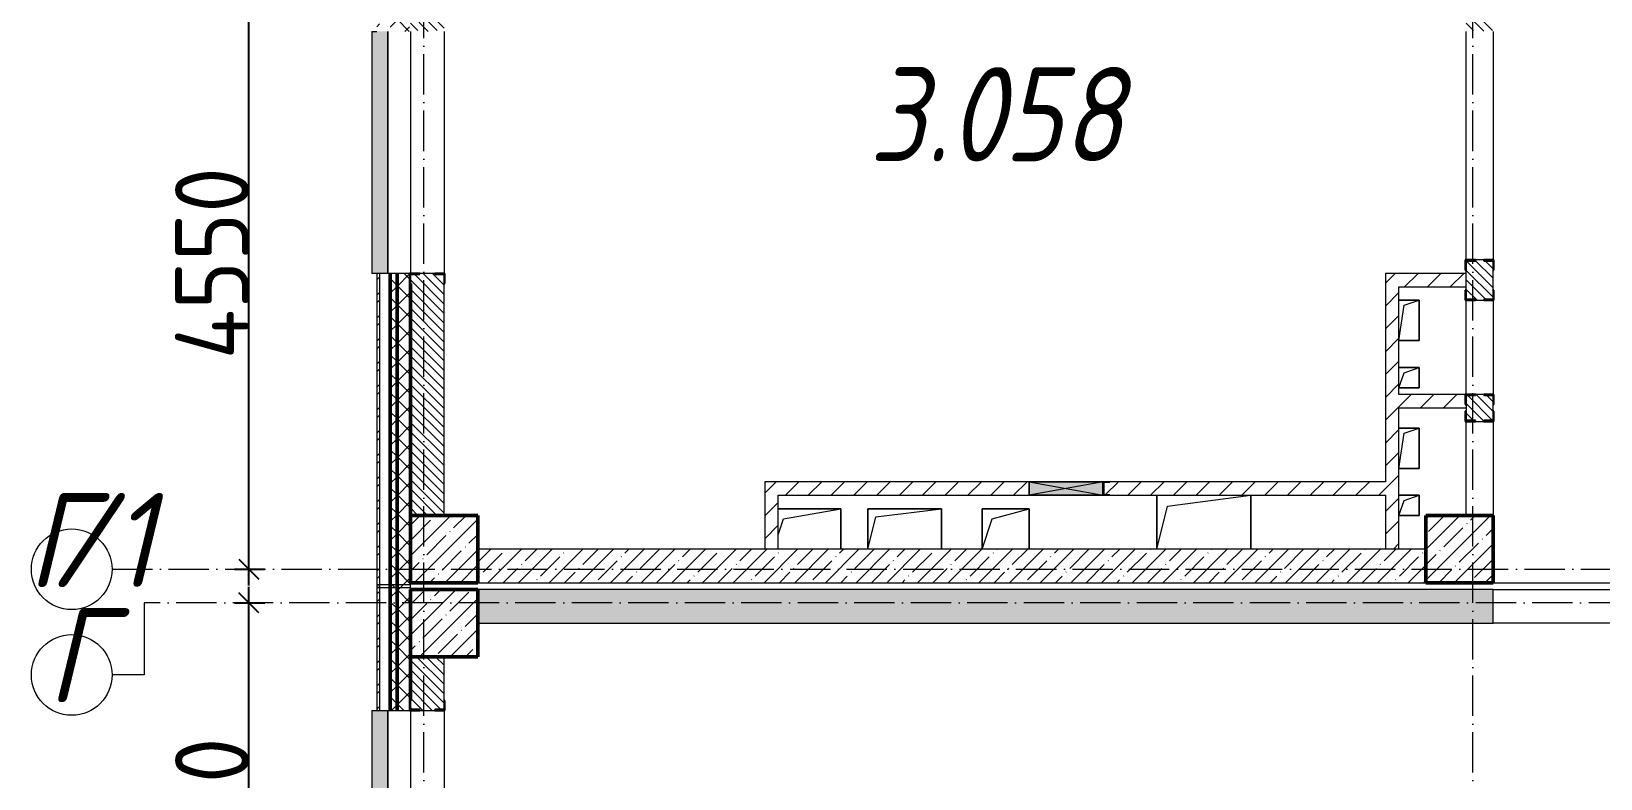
# Model space of a CAD drawing. Header units: millimetres. Extents: x -12989 to 629078, y -109036 to 555275.
# Drawn here: x 518241 to 529910, y -82441 to -76885 of the extents above; entities that cross this region are included whole.
import ezdxf

# ---------------------------------------------------------------- set-up
doc = ezdxf.new("R2010")
doc.units = ezdxf.units.MM
doc.linetypes.add('50_200_ШТРИХ_1Т_ш5_п1_п1_', pattern=[700, 500, -100, 0, -100])
for name, color, linetype, lineweight in [('A-____-____-DIMS', 7, 'Continuous', 9), ('A-DETL-GENF-OTLN', 7, 'Continuous', 9), ('A-FLOR-____-OTLN', 7, 'Continuous', 9), ('A-GENM-____-MCUT', 7, 'Continuous', 25), ('A-GENM-____-OTLN', 7, 'Continuous', 9), ('A-GENM-____-OTLN-1', 7, 'Continuous', 25), ('A-GLAZ-____-OTLN', 7, 'Continuous', 9), ('A-WALL-____-MCUT-1', 7, 'Continuous', 9), ('A-WALL-____-MCUT-2', 7, 'Continuous', 50), ('A-WALL-____-MCUT-3', 7, 'Continuous', 9), ('A-WALL-____-OTLN', 7, 'Continuous', 9), ('A-WALL-____-PATT-1', 7, 'Continuous', 9), ('A-WALL-FNSH-MCUT-1', 7, 'Continuous', 9), ('I-WALL-____-OTLN', 7, 'Continuous', 9), ('S-COLS-____-MCUT', 7, 'Continuous', 50), ('S-COLS-____-OTLN', 7, 'Continuous', 9), ('S-GRID-____-IDEN', 7, 'Continuous', 9), ('S-GRID-____-OTLN', 7, 'Continuous', 9), ('S-GRID-____-OTLN-1', 7, '50_200_ШТРИХ_1Т_ш5_п1_п1_', 9), ('Марки помещений', 7, 'Continuous', 9)]:
    doc.layers.add(name, color=color, linetype=linetype, lineweight=lineweight)
doc.layers.add('A-GLAZ-____-OTLN-1', color=7, linetype='Continuous', lineweight=9, true_color=0xc0c0c0)
doc.styles.add('ISOCPEUR_I', font='isocpeui.ttf', dxfattribs={"width": 0.9, "height": 2.5})
doc.styles.add('ISOCPEUR_I_2', font='isocpeui.ttf', dxfattribs={"width": 0.85, "height": 2.3})
doc.styles.add('ISOCPEUR_I_9', font='isocpeui.ttf', dxfattribs={"width": 0.9, "height": 250})
doc.styles.add('СПДС', font='isocpeur.ttf', dxfattribs={"width": 0.9})
doc.dimstyles.new('ISO-2_5_0_9К_БОЛЬШОЙ_ОСИ', dxfattribs={"dimscale": 304.8, "dimtxt": 248.995294, "dimasz": 0.492126, "dimexe": 0.393701, "dimexo": 0, "dimgap": 0, "dimtad": 1, "dimdec": 0, "dimzin": 0, "dimdsep": 46, "dimtxsty": 'ISOCPEUR_I_9', "dimblk1": 'OBLIQUE', "dimblk2": 'OBLIQUE', "dimsah": 1, "dimcen": 0.09, "dimdle": 0.393701, "dimazin": 0, "dimtfac": 1, "dimtdec": 4, "dimtix": 1, "dimtmove": 0, "dimatfit": 3, "dimfxl": 1, "dimtvp": 1, "dimtolj": 1, "dimtzin": 0, "dimarcsym": 2})
pattern_1 = [(135, (523510.01, -90515.614), (-35.35534, -35.35534), [])]
pattern_2 = [(45, (523510.01, -90515.61), (-70.71068, 70.71068), []), (135, (523510.01, -90515.61), (-70.71068, -70.71068), [])]
pattern_3 = [(45, (523510.01, -90515.61), (-84.8528, 84.8528), [])]
pattern_4 = [(45, (523510, -90515.61), (-114.0493, 114.0493), []), (45, (523624.06, -90515.61), (-114.0493, 114.0493), [201.612, -40.322, 3.353, -36.97])]
pattern_5 = [(45, (523510.01, -90515.61), (-85.5366, 85.5366), []), (45, (523567.03, -90515.61), (-85.5366, 85.5366), [])]

# ---------------------------------------------------------------- blocks, each defined once
blk = doc.blocks.new('BSC_Колонна _Прямоугольная - 500х500-V47-АР1_План отверстий 3 этажа в осях 1-64_А-ГГ')
at = {"layer": 'S-COLS-____-OTLN'}
h = blk.add_hatch(dxfattribs=at)
h.set_pattern_fill('FP_84', color=256, style=0, pattern_type=2)
h.set_pattern_definition([(45, (2200, -9781.04), (-114.0493, 114.0493), []), (45, (2314.05, -9781.04), (-114.0493, 114.0493), [201.612, -40.322, 3.353, -36.97])])
h.paths.add_polyline_path([(-250, -250), (250, -250), (250, 250), (-250, 250)], flags=0)
at = {"layer": 'S-COLS-____-MCUT'}
for p, q in [((250, 250), (-250, 250)), ((-250, 250), (-250, -250)), ((250, -250), (250, 250)), ((-250, -250), (250, -250))]:
    blk.add_line(p, q, dxfattribs=at)
blk = doc.blocks.new('BSC_Колонна _Прямоугольная - 500х500-V48-АР1_План отверстий 3 этажа в осях 1-64_А-ГГ')
at = {"layer": 'S-COLS-____-OTLN'}
h = blk.add_hatch(dxfattribs=at)
h.set_pattern_fill('FP_85', color=256, style=0, pattern_type=2)
h.set_pattern_definition([(45, (-5350, -9781.04), (-114.0493, 114.0493), []), (45, (-5235.95, -9781.04), (-114.0493, 114.0493), [201.613, -40.323, 3.353, -36.97])])
h.paths.add_polyline_path([(-250, -250), (250, -250), (250, 250), (-250, 250)], flags=0)
at = {"layer": 'S-COLS-____-MCUT'}
for p, q in [((250, 250), (-250, 250)), ((-250, 250), (-250, -250)), ((250, -250), (250, 250)), ((-250, -250), (250, -250))]:
    blk.add_line(p, q, dxfattribs=at)
blk = doc.blocks.new('BSC_Колонна _Прямоугольная - 500х500-V156-АР1_План отверстий 3 этажа в осях 1-64_А-ГГ')
at = {"layer": 'S-COLS-____-OTLN'}
h = blk.add_hatch(dxfattribs=at)
h.set_pattern_fill('FP_179', color=256, style=0, pattern_type=2)
h.set_pattern_definition([(45, (2200, -9231.04), (-114.0493, 114.0493), []), (45, (2314.05, -9231.04), (-114.0493, 114.0493), [201.612, -40.322, 3.353, -36.97])])
h.paths.add_polyline_path([(-250, -250), (250, -250), (250, 250), (-250, 250), (-250, 103)], flags=0)
at = {"layer": 'S-COLS-____-MCUT'}
for p, q in [((250, 250), (-250, 250)), ((-250, 250), (-250, -250)), ((250, -250), (250, 250)), ((-250, -250), (250, -250))]:
    blk.add_line(p, q, dxfattribs=at)
blk = doc.blocks.new('Фахверк_СКБ_Уголок - 250_2700-27497298-АР1_План отверстий 3 этажа в осях 1-64_А-ГГ')
at = {"layer": 'A-GENM-____-MCUT'}
for p, q in [((200, 181), (125, 181)), ((125, 181), (125, 106)), ((131, 106), (131, 175)), ((131, 175), (200, 175)), ((200, 175), (200, 181)), ((125, 106), (131, 106)), ((131, -6), (125, -6)), ((125, -6), (125, -81)), ((125, -81), (200, -81)), ((131, -75), (131, -6)), ((200, -75), (131, -75)), ((200, -81), (200, -75))]:
    blk.add_line(p, q, dxfattribs=at)
blk = doc.blocks.new('Фахверк_СКБ_Уголок - 200_3550_зеркало-28264001-АР1_План отверстий 3 этажа в осях 1-64_А-ГГ')
at = {"layer": 'A-GENM-____-MCUT'}
for p, q in [((200, 156), (125, 156)), ((125, 156), (125, 81)), ((131, 81), (131, 150)), ((131, 150), (200, 150)), ((200, 150), (200, 156)), ((125, 81), (131, 81)), ((131, 19), (125, 19)), ((125, 19), (125, -56)), ((131, -50), (131, 19)), ((125, -56), (200, -56)), ((200, -50), (131, -50)), ((200, -56), (200, -50))]:
    blk.add_line(p, q, dxfattribs=at)
blk = doc.blocks.new('154_Фахверк_СКБ_Швеллер - Тип_100_3960-28494444-АР1_План отверстий 3 этажа в осях 1-64_А-ГГ')
at = {"layer": 'A-GENM-____-MCUT'}
for p, q in [((125, 50), (175, 50)), ((125, -50), (125, 50)), ((128, 47), (128, -47)), ((175, 47), (128, 47)), ((175, 50), (175, 47)), ((175, -50), (125, -50)), ((128, -47), (175, -47)), ((175, -47), (175, -50))]:
    blk.add_line(p, q, dxfattribs=at)
blk = doc.blocks.new('Фахверк_СКБ_Уголок - 200_3550-28267367-АР1_План отверстий 3 этажа в осях 1-64_А-ГГ')
at = {"layer": 'A-GENM-____-MCUT'}
for p, q in [((200, 156), (125, 156)), ((125, 156), (125, 81)), ((131, 81), (131, 150)), ((131, 150), (200, 150)), ((200, 150), (200, 156)), ((125, 81), (131, 81)), ((131, 19), (125, 19)), ((125, 19), (125, -56)), ((131, -50), (131, 19)), ((125, -56), (200, -56)), ((200, -50), (131, -50)), ((200, -56), (200, -50))]:
    blk.add_line(p, q, dxfattribs=at)
blk = doc.blocks.new('Стены 5 - Стены 4-30145060-АР1_План отверстий 3 этажа в осях 1-64_А-ГГ')
at = {"layer": 'A-WALL-____-MCUT-3'}
for p, q in [((-1844, 41030), (-1844, 41010)), ((-1594, 41030), (-1844, 41030)), ((-1844, 41010), (-1594, 41010)), ((-1594, 41010), (-1594, 41030))]:
    blk.add_line(p, q, dxfattribs=at)
blk = doc.blocks.new('AR_Отверстие прямоугольное _в плите_ - AR_Отверстие прямоугольное _в плите_-V168-АР1_План отверстий 3 этажа в осях 1-64_А-ГГ')
at = {"layer": 'A-GENM-____-OTLN'}
for p, q in [((75, 75), (-75, 75)), ((-75, -75), (-37, 37)), ((-37, 37), (75, 75)), ((75, -75), (75, 75)), ((-75, -75), (75, -75))]:
    blk.add_line(p, q, dxfattribs=at)
blk = doc.blocks.new('AR_Отверстие прямоугольное _в плите_ - AR_Отверстие прямоугольное _в плите_-V169-АР1_План отверстий 3 этажа в осях 1-64_А-ГГ')
at = {"layer": 'A-GENM-____-OTLN'}
for p, q in [((75, 150), (-75, 150)), ((-37, 113), (75, 150)), ((75, -150), (75, 150)), ((-75, -150), (-37, 113)), ((-75, -150), (75, -150))]:
    blk.add_line(p, q, dxfattribs=at)
blk = doc.blocks.new('AR_Отверстие прямоугольное _в плите_ - AR_Отверстие прямоугольное _в плите_-V204-АР1_План отверстий 3 этажа в осях 1-64_А-ГГ')
at = {"layer": 'A-GENM-____-OTLN'}
for p, q in [((175, 150), (-175, 150)), ((-175, 150), (-175, -150)), ((-100, 75), (175, 150)), ((175, -150), (175, 150)), ((-175, -150), (-100, 75))]:
    blk.add_line(p, q, dxfattribs=at)
blk = doc.blocks.new('AR_Отверстие прямоугольное _в плите_ - AR_Отверстие прямоугольное _в плите_-30552525-АР1_План отверстий 3 этажа в осях 1-64_А-ГГ')
at = {"layer": 'A-GENM-____-OTLN'}
for p, q in [((-350, 200), (-350, -200)), ((-350, -200), (-270, 120)), ((-270, 120), (350, 200)), ((350, -200), (350, 200))]:
    blk.add_line(p, q, dxfattribs=at)
blk = doc.blocks.new('AR_Отверстие прямоугольное _в плите_ - AR_Отверстие прямоугольное _в плите_-30459267-АР1_План отверстий 3 этажа в осях 1-64_А-ГГ')
at = {"layer": 'A-GENM-____-OTLN'}
for p, q in [((250, 150), (-215, 150)), ((-175, 75), (250, 150)), ((250, -150), (250, 150)), ((-215, -45), (-175, 75))]:
    blk.add_line(p, q, dxfattribs=at)
blk = doc.blocks.new('AR_Отверстие прямоугольное _в плите_ - AR_Отверстие прямоугольное _в плите_-V212-АР1_План отверстий 3 этажа в осях 1-64_А-ГГ')
at = {"layer": 'A-GENM-____-OTLN'}
for p, q in [((275, 150), (-275, 150)), ((-275, 150), (-275, -150)), ((-215, 90), (275, 150)), ((275, -150), (275, 150)), ((-275, -150), (-215, 90))]:
    blk.add_line(p, q, dxfattribs=at)
blk = doc.blocks.new('Отлив_СКБ - Отлив витража_120_НВФ-V216-АР1_План отверстий 3 этажа в осях 1-64_А-ГГ')
at = {"layer": 'A-GLAZ-____-OTLN-1'}
for points in [[(0, 2), (1800, 2), (1800, 120), (0, 120), (0, 63)], [(0, 0), (1800, 0), (1800, 2), (0, 2)]]:
    blk.add_hatch(color=256, dxfattribs=at).paths.add_polyline_path(points, flags=0)
at = {"layer": 'A-GLAZ-____-OTLN'}
for p, q in [((0, 83), (0, 120)), ((1800, 120), (0, 120)), ((1800, 120), (1800, 83)), ((0, 2), (1800, 2)), ((1800, 0), (0, 0))]:
    blk.add_line(p, q, dxfattribs=at)
blk = doc.blocks.new('AR_Отверстие прямоугольное _в стене_ - AR_Отверстие прямоугольное _в стене__ОВ-36912551-АР1_План отверстий 3 этажа в осях 1-64_А-ГГ')
at = {"layer": 'A-GLAZ-____-OTLN'}
blk.add_hatch(color=256, dxfattribs=at).paths.add_polyline_path([(275, -50), (275, 50), (-275, 50), (-275, -50)], flags=0)
at = {"layer": 'A-DETL-GENF-OTLN'}
for p, q in [((-275, -50), (-275, 50)), ((-275, 50), (275, 50)), ((275, 50), (-275, -50)), ((-275, 50), (275, -50)), ((275, 50), (-275, 50)), ((-275, 50), (-275, -50)), ((275, -50), (-275, -50)), ((-275, -50), (275, -50))]:
    blk.add_line(p, q, dxfattribs=at)
blk = doc.blocks.new('Ось сетки - Круг_Ø6_00__ISO-2_5_0_9K_-25732049-АР1_План отверстий 3 этажа в осях 1-64_А-ГГ')
at = {"layer": 'S-GRID-____-IDEN'}
blk.add_circle((0, 0), 3, dxfattribs=at)
blk = doc.blocks.new('_Oblique')
at = {"color": 0, "linetype": 'ByBlock', "lineweight": -2}
blk.add_line((-0.5, -0.5), (0.5, 0.5), dxfattribs=at)
blk = doc.blocks.new('*D2947')
at = {"layer": 'A-____-____-DIMS', "color": 0, "lineweight": -2, "transparency": 16777216}
for p, q in [((280119, -81002), (280119, -77362)), ((280013, -77482), (280239, -77482)), ((280013, -80882), (280239, -80882))]:
    blk.add_line(p, q, dxfattribs=at)
at = {"layer": 'Defpoints', "color": 0, "transparency": 16777216}
for p in [(280013, -77482), (280119, -77482), (280013, -80882)]:
    blk.add_point(p, dxfattribs=at)
at = {"layer": 'A-____-____-DIMS', "color": 0, "lineweight": -2, "transparency": 16777216, "xscale": 150, "yscale": 150, "zscale": 150}
for p, rotation in [((280119, -77482), 90), ((280119, -80882), 270)]:
    blk.add_blockref('_Oblique', p, dxfattribs=dict(at, rotation=rotation))
at = {"layer": 'A-____-____-DIMS', "color": 0, "transparency": 16777216, "insert": (279845, -79182), "char_height": 548.6, "attachment_point": 5, "rotation": 90, "style": 'СПДС'}
blk.add_mtext('\\A1;3400', dxfattribs=at)
blk = doc.blocks.new('*D2948')
at = {"layer": 'A-____-____-DIMS', "color": 0, "lineweight": -2, "transparency": 16777216}
for p, q in [((280119, -77352), (280119, -72562)), ((280013, -72682), (280239, -72682)), ((280013, -77232), (280239, -77232))]:
    blk.add_line(p, q, dxfattribs=at)
at = {"layer": 'Defpoints', "color": 0, "transparency": 16777216}
for p in [(280013, -72682), (280119, -72682), (280013, -77232)]:
    blk.add_point(p, dxfattribs=at)
at = {"layer": 'A-____-____-DIMS', "color": 0, "lineweight": -2, "transparency": 16777216, "xscale": 150, "yscale": 150, "zscale": 150}
for p, rotation in [((280119, -72682), 90), ((280119, -77232), 270)]:
    blk.add_blockref('_Oblique', p, dxfattribs=dict(at, rotation=rotation))
at = {"layer": 'A-____-____-DIMS', "color": 0, "transparency": 16777216, "insert": (279845, -74957), "char_height": 548.6, "attachment_point": 5, "rotation": 90, "style": 'СПДС'}
blk.add_mtext('\\A1;4550', dxfattribs=at)
blk = doc.blocks.new('3эт')
at = {"layer": 'S-GRID-____-OTLN-1', "color": 251, "ltscale": 0.6, "true_color": 0x636466}
for p, q in [((281420.7, -91346.1), (281420.7, -36982.5)), ((289220.7, -91346.1), (289220.7, -36982.5)), ((279101.9, -77232.4), (307641.3, -77232.4)), ((387845.1, -77482.4), (279340.9, -77482.4))]:
    blk.add_line(p, q, dxfattribs=at)
at = {"layer": 'S-GRID-____-IDEN', "char_height": 700, "attachment_point": 1, "style": 'ISOCPEUR_I'}
for s, insert, width in [('\\fISOCPEUR|b0|i1|c204|p34|;\\W.9;Г', (278473.1, -76664.8), 202.025), ('/1', (278639.8, -76664.8), 346.329), ('\\fISOCPEUR|b0|i1|c204|p34|;\\W.9;Г', (278620.9, -77520.9), 202.025)]:
    blk.add_mtext(s, dxfattribs=dict(at, insert=insert, width=width))
at = {"layer": 'A-____-____-DIMS'}
for base, p1, p2, override, picture, middle in [((280119.3, -72682.4), (280013.2, -77232.4), (280013.2, -72682.4), {"dimtxt": 1.8, "dimpost": '<>', "dimtxsty": 'СПДС', "dimfxl": 4550}, '*D2948', (279845, -74957.4)), ((280119.3, -77482.4), (280013.2, -80882.4), (280013.2, -77482.4), {"dimtxt": 1.8, "dimpost": '<>', "dimtxsty": 'СПДС', "dimfxl": 3400}, '*D2947', (279845, -79182.4))]:
    dim = blk.add_linear_dim(base=base, p1=p1, p2=p2, angle=90, dimstyle='ISO-2_5_0_9К_БОЛЬШОЙ_ОСИ', override=override, dxfattribs=at)
    dim.commit()
    dim.dimension.update_dxf_attribs({"geometry": picture, "text_midpoint": middle})

msp = doc.modelspace()

# ---------------------------------------------------------------- hatches: boundary and pattern name
at = {"layer": 'A-WALL-____-PATT-1'}
h = msp.add_hatch(dxfattribs=at)
h.set_pattern_fill('FP_3', color=256, style=0, pattern_type=2)
h.set_pattern_definition(pattern_5)
h.paths.add_polyline_path([(520830.0077, -80999.5723), (520830.0077, -78684.5723), (520810.0077, -78684.5723), (520810.0077, -80999.5723)], flags=0)
h.paths.add_polyline_path([(520810.0077, -76884.5723), (520830.0077, -76884.5723), (520830.0077, -75434.5723), (520810.0077, -75434.5723), (520810.0077, -76021.075)], flags=0)
h.paths.add_polyline_path([(520810.0077, -73634.5723), (520830.0077, -73634.5723), (520830.0077, -72434.5723), (520810.0077, -72434.5723), (520810.0077, -72580.9535)], flags=0)
h.paths.add_polyline_path([(520830.0077, -70634.5723), (520830.0077, -69434.5723), (520810.0077, -69434.5723), (520810.0077, -70634.5723)], flags=0)
h.paths.add_polyline_path([(520830.0077, -67634.5723), (520830.0077, -66434.5619), (520810.0077, -66434.5619), (520810.0077, -67634.5723)], flags=0)
h = msp.add_hatch(dxfattribs=at)
h.set_pattern_fill('FP_1', color=256, style=0, pattern_type=2)
h.set_pattern_definition(pattern_2)
h.paths.add_polyline_path([(520960.0077, -80999.5723), (520960.0077, -78684.5723), (520910.0077, -78684.5723), (520910.0077, -80999.5723)], flags=0)
h.paths.add_polyline_path([(520910.0077, -76884.5723), (520960.0077, -76884.5723), (520960.0077, -75434.5723), (520910.0077, -75434.5723), (520910.0077, -76021.075)], flags=0)
h.paths.add_polyline_path([(520960.0077, -73634.5723), (520960.0077, -72434.5723), (520910.0077, -72434.5723), (520910.0077, -73634.5723)], flags=0)
h.paths.add_polyline_path([(520960.0077, -70634.5723), (520960.0077, -69434.5723), (520910.0077, -69434.5723), (520910.0077, -70634.5723)], flags=0)
h.paths.add_polyline_path([(520960.0077, -67634.5723), (520960.0077, -66434.5619), (520910.0077, -66434.5619), (520910.0077, -67634.5723)], flags=0)
h = msp.add_hatch(dxfattribs=at)
h.set_pattern_fill('FP_1', color=256, style=0, pattern_type=2)
h.set_pattern_definition(pattern_2)
h.paths.add_polyline_path([(520960.0077, -80999.5723), (521060.0077, -80999.5723), (521060.0077, -78759.5723), (521054.0077, -78759.5723), (521054.0077, -78684.5723), (520960.0077, -78684.5723), (520960.0077, -80984.5723)], flags=0)
h.paths.add_polyline_path([(521054.0077, -76884.5723), (521054.0077, -76809.5723), (521060.0077, -76809.5723), (521060.0077, -75509.5723), (521054.0077, -75509.5723), (521054.0077, -75434.5723), (520960.0077, -75434.5723), (520960.0077, -76884.5723)], flags=0)
h.paths.add_polyline_path([(521054.0077, -73634.5723), (521054.0077, -73559.5723), (521060.0077, -73559.5723), (521060.0077, -72509.5723), (521054.0077, -72509.5723), (521054.0077, -72434.5723), (520960.0077, -72434.5723), (520960.0077, -73634.5723)], flags=0)
h.paths.add_polyline_path([(521054.0077, -70634.5723), (521054.0077, -70559.5723), (521060.0077, -70559.5723), (521060.0077, -69509.5723), (521054.0077, -69509.5723), (521054.0077, -69434.5723), (520960.0077, -69434.5723), (520960.0077, -70634.5723)], flags=0)
h.paths.add_polyline_path([(521054.0077, -67634.5723), (521054.0077, -67559.5723), (521060.0077, -67559.5723), (521060.0077, -66509.5723), (521054.0077, -66509.5723), (521054.0077, -66434.5723), (520960.0077, -66434.5723), (520960.0077, -67634.5723)], flags=0)
h = msp.add_hatch(dxfattribs=at)
h.set_pattern_fill('FP_6', color=256, style=0, pattern_type=2)
h.set_pattern_definition(pattern_1)
h.paths.add_polyline_path([(521060.0077, -80484.5723), (521310.0077, -80484.5723), (521309.1743, -78690.5723), (521241.0077, -78690.5723), (521241.0077, -78684.5723), (521129.0077, -78684.5723), (521129.0077, -78690.5723), (521060.0077, -78690.5723), (521060.0077, -79461.1965)], flags=0)
h.paths.add_polyline_path([(521241.0077, -76884.5723), (521241.0077, -76878.5723), (521310.0077, -76878.5723), (521310.0077, -76584.5723), (521060.0077, -76584.5723), (521060.0077, -76878.5723), (521129.0077, -76878.5723), (521129.0077, -76884.5723)], flags=0)
h = msp.add_hatch(dxfattribs=at)
h.set_pattern_fill('FP_6', color=256, style=0, pattern_type=2)
h.set_pattern_definition(pattern_1)
h.paths.add_polyline_path([(529041.0077, -79784.5723), (529041.0077, -79778.5723), (529110.0077, -79778.5723), (529110.0077, -79590.5723), (529041.0077, -79590.5723), (529041.0077, -79584.5723), (528979.0077, -79584.5723), (528979.0077, -79590.5723), (528910.0077, -79590.5723), (528910.0077, -79778.5723), (528979.0077, -79778.5723), (528979.0077, -79784.5723)], flags=0)
h.paths.add_polyline_path([(528979.0077, -78884.5723), (529041.0077, -78884.5723), (529041.0077, -78878.5723), (529110.0077, -78878.5723), (529110.0077, -78590.5723), (529041.0077, -78590.5723), (529041.0077, -78584.5723), (528979.0077, -78584.5723), (528979.0077, -78590.5723), (528910.0077, -78590.5723), (528910.0077, -78878.5723), (528979.0077, -78878.5723)], flags=0)
h.paths.add_polyline_path([(528979.0077, -76884.5723), (529041.0077, -76884.5723), (529041.0077, -76878.5723), (529110.0077, -76878.5723), (529110.0077, -76584.5723), (528910.0077, -76584.5723), (528910.0077, -76878.5723), (528979.0077, -76878.5723)], flags=0)
h = msp.add_hatch(dxfattribs=at)
h.set_pattern_fill('FP_4', color=256, style=0, pattern_type=2)
h.set_pattern_definition(pattern_3)
h.paths.add_polyline_path([(528410.0077, -80734.5723), (528410.0077, -78684.5723), (528310.0077, -78684.5723), (528310.0077, -80734.5723)], flags=0)
h = msp.add_hatch(dxfattribs=at)
h.set_pattern_fill('FP_4', color=256, style=0, pattern_type=2)
h.set_pattern_definition(pattern_3)
h.paths.add_polyline_path([(528910.0077, -78784.5723), (528910.0077, -78684.5723), (528410.0077, -78684.5723), (528410.0077, -78784.5723), (528798.7236, -78784.5723)], flags=0)
h = msp.add_hatch(dxfattribs=at)
h.set_pattern_fill('FP_4', color=256, style=0, pattern_type=2)
h.set_pattern_definition(pattern_3)
h.paths.add_polyline_path([(528901.8338, -79684.5723), (528910.0077, -79684.5723), (528910.0077, -79659.5723), (528904.0077, -79659.5723), (528904.0077, -79584.5723), (528410.0077, -79584.5723), (528410.0077, -79684.5723), (528798.7236, -79684.5723)], flags=0)
h = msp.add_hatch(dxfattribs=at)
h.set_pattern_fill('FP_4', color=256, style=0, pattern_type=2)
h.set_pattern_definition(pattern_3)
h.paths.add_polyline_path([(523795.0077, -80734.5723), (523795.0077, -80234.5723), (523695.0077, -80234.5723), (523695.0077, -80734.5723)], flags=0)
h = msp.add_hatch(dxfattribs=at)
h.set_pattern_fill('FP_4', color=256, style=0, pattern_type=2)
h.set_pattern_definition(pattern_3)
h.paths.add_polyline_path([(528310.0077, -80334.5723), (528310.0077, -80234.5723), (526260.0077, -80234.5723), (526260.0077, -80237.5723), (526213.0077, -80237.5723), (526213.0077, -80331.5723), (526260.0077, -80331.5723), (526260.0077, -80334.5723), (527031.2593, -80334.5723)], flags=0)
h.paths.add_polyline_path([(525660.0077, -80334.5723), (525660.0077, -80234.5723), (523795.0077, -80234.5723), (523795.0077, -80334.5723)], flags=0)
h = msp.add_hatch(dxfattribs=at)
h.set_pattern_fill('FP_38', color=256, style=0, pattern_type=2)
h.set_pattern_definition(pattern_4)
h.paths.add_polyline_path([(528610.0077, -80984.5723), (528610.0077, -80734.5723), (521560.0077, -80734.5723), (521560.0077, -80984.5723), (527031.2593, -80984.5723)], flags=0)
h = msp.add_hatch(dxfattribs=at)
h.set_pattern_fill('FP_3', color=256, style=0, pattern_type=2)
h.set_pattern_definition(pattern_5)
h.paths.add_polyline_path([(520810.0077, -92684.5723), (520830.0077, -92684.5723), (520830.0077, -88284.5723), (520810.0077, -88284.5723), (520810.0077, -89781.561)], flags=0)
h.paths.add_polyline_path([(520810.0077, -86484.5723), (520830.0077, -86484.5723), (520830.0077, -83734.5723), (520810.0077, -83734.5723), (520810.0077, -86341.4395)], flags=0)
h.paths.add_polyline_path([(520830.0077, -81934.5723), (520830.0077, -81019.5723), (520810.0077, -81019.5723), (520810.0077, -81934.5723)], flags=0)
h = msp.add_hatch(dxfattribs=at)
h.set_pattern_fill('FP_1', color=256, style=0, pattern_type=2)
h.set_pattern_definition(pattern_2)
h.paths.add_polyline_path([(520910.0077, -92584.5723), (520960.0077, -92584.5723), (520960.0077, -88284.5723), (520910.0077, -88284.5723), (520910.0077, -89781.561)], flags=0)
h.paths.add_polyline_path([(520960.0077, -86484.5723), (520960.0077, -83734.5723), (520910.0077, -83734.5723), (520910.0077, -86484.5723)], flags=0)
h.paths.add_polyline_path([(520910.0077, -81934.5723), (520960.0077, -81934.5723), (520960.0077, -80999.5723), (520910.0077, -80999.5723), (520910.0077, -81181.2572)], flags=0)
h = msp.add_hatch(dxfattribs=at)
h.set_pattern_fill('FP_1', color=256, style=0, pattern_type=2)
h.set_pattern_definition(pattern_2)
h.paths.add_polyline_path([(520960.0077, -92534.5723), (521060.0077, -92534.5723), (521060.0077, -88284.5723), (520960.0077, -88284.5723), (520960.0077, -89781.561)], flags=0)
h.paths.add_polyline_path([(521060.0077, -86484.5723), (521060.0077, -83809.5723), (521054.0077, -83809.5723), (521054.0077, -83734.5723), (520960.0077, -83734.5723), (520960.0077, -86484.5723)], flags=0)
h.paths.add_polyline_path([(521054.0077, -81934.5723), (521054.0077, -81859.5723), (521060.0077, -81859.5723), (521060.0077, -80999.5723), (520960.0077, -80999.5723), (520960.0077, -81934.5723)], flags=0)
h = msp.add_hatch(dxfattribs=at)
h.set_pattern_fill('FP_38', color=256, style=0, pattern_type=2)
h.set_pattern_definition(pattern_4)
h.paths.add_polyline_path([(546473.3665, -81284.5723), (547060.0077, -81284.5723), (547060.0077, -81034.5723), (542260.0077, -81034.5723), (542260.0077, -81284.5723), (544705.9022, -81284.5723)], flags=0)
h.paths.add_polyline_path([(541110.0077, -81284.5723), (541110.0077, -81034.5723), (533110.0077, -81034.5723), (533110.0077, -81284.5723), (536715.3361, -81284.5723), (536715.3361, -81238.823), (536802.0726, -81238.823), (536802.0726, -81284.5723), (539403.5094, -81284.5723)], flags=0)
h.paths.add_polyline_path([(529110.0077, -81284.5723), (529110.0077, -81034.5723), (521560.0077, -81034.5723), (521560.0077, -81284.5723), (528798.7236, -81284.5723)], flags=0)
h = msp.add_hatch(dxfattribs=at)
h.set_pattern_fill('FP_6', color=256, style=0, pattern_type=2)
h.set_pattern_definition(pattern_1)
h.paths.add_polyline_path([(521129.0077, -84184.5723), (521310.0077, -84184.5723), (521310.0077, -83740.5723), (521241.0077, -83740.5723), (521241.0077, -83734.5723), (521129.0077, -83734.5723), (521129.0077, -83740.5723), (521060.0077, -83740.5723), (521060.0077, -84184.5723)], flags=0)
h.paths.add_polyline_path([(521241.0077, -81934.5723), (521241.0077, -81928.5723), (521310.0077, -81928.5723), (521310.0077, -81534.5723), (521060.0077, -81534.5723), (521060.0077, -81928.5723), (521129.0077, -81928.5723), (521129.0077, -81934.5723)], flags=0)

# ---------------------------------------------------------------- linework, layer by layer
at = {"layer": 'A-FLOR-____-OTLN'}
for p, q in [((528410.0077, -78884.5677), (528560.0077, -78884.5677)), ((528560.0077, -78884.5677), (528560.0077, -79184.5677)), ((528560.0077, -79184.5677), (528410.0077, -79184.5677)), ((528410.0077, -79384.5677), (528560.0077, -79384.5677)), ((528560.0077, -79384.5677), (528560.0077, -79534.5677)), ((528560.0077, -79534.5677), (528410.0077, -79534.5677)), ((528410.0077, -79834.5677), (528560.0077, -79834.5677)), ((528560.0077, -79834.5677), (528560.0077, -80134.5677)), ((528560.0077, -80134.5677), (528410.0077, -80134.5677)), ((526610.0077, -80734.5723), (526610.0077, -80334.5723)), ((527310.0077, -80334.5723), (527310.0077, -80734.5723)), ((528410.0077, -80334.5677), (528560.0077, -80334.5677)), ((528560.0077, -80334.5677), (528560.0077, -80484.5677)), ((523795.0077, -80434.5723), (524260.0077, -80434.5723)), ((524260.0077, -80434.5723), (524260.0077, -80734.5723)), ((524460.0077, -80434.5723), (525010.0077, -80434.5723)), ((524460.0077, -80734.5723), (524460.0077, -80434.5723)), ((525010.0077, -80434.5723), (525010.0077, -80734.5723)), ((525310.0077, -80434.5723), (525660.0077, -80434.5723)), ((525310.0077, -80734.5723), (525310.0077, -80434.5723)), ((525660.0077, -80434.5723), (525660.0077, -80734.5723)), ((528560.0077, -80484.5677), (528410.0077, -80484.5677)), ((529110.0077, -80984.5723), (533110.0077, -80984.5723))]:
    msp.add_line(p, q, dxfattribs=at)
at = {"layer": 'A-WALL-____-MCUT-1'}
for p, q in [((528610.0077, -80734.5723), (521560.0077, -80734.5723)), ((521560.0077, -80984.5723), (528610.0077, -80984.5723)), ((529110.0077, -81034.5723), (521560.0077, -81034.5723)), ((529110.0077, -81284.5723), (529110.0077, -81034.5723)), ((521560.0077, -81284.5723), (529110.0077, -81284.5723))]:
    msp.add_line(p, q, dxfattribs=at)
at = {"layer": 'A-WALL-____-MCUT-2'}
for p, q in [((520910.0077, -81934.5723), (520910.0077, -78684.5723)), ((520960.0077, -81934.5723), (520960.0077, -78684.5723)), ((521060.0077, -80484.5723), (521060.0077, -78759.5723)), ((521060.0077, -81534.5723), (521060.0077, -81859.5723))]:
    msp.add_line(p, q, dxfattribs=at)
at = {"layer": 'A-WALL-____-MCUT-3'}
for p, q in [((529041.0077, -78584.5723), (528979.0077, -78584.5723)), ((521054.0077, -78684.5723), (520830.0077, -78684.5723)), ((520830.0077, -78684.5723), (520830.0077, -81934.5723)), ((521241.0077, -78684.5723), (521129.0077, -78684.5723)), ((521310.0077, -80484.5723), (521310.0077, -78759.5723)), ((528910.0077, -78809.5723), (528910.0077, -78659.5723)), ((529110.0077, -78809.5723), (529110.0077, -78659.5723)), ((528979.0077, -78884.5723), (529041.0077, -78884.5723)), ((528910.0077, -79659.5723), (528910.0077, -79709.5723)), ((529041.0077, -79584.5723), (528979.0077, -79584.5723)), ((529110.0077, -79709.5723), (529110.0077, -79659.5723)), ((528979.0077, -79784.5723), (529041.0077, -79784.5723)), ((521060.0077, -81034.5723), (521060.0077, -80984.5723)), ((521310.0077, -81859.5723), (521310.0077, -81534.5723)), ((520830.0077, -81934.5723), (521054.0077, -81934.5723)), ((521129.0077, -81934.5723), (521241.0077, -81934.5723))]:
    msp.add_line(p, q, dxfattribs=at)
at = {"layer": 'A-WALL-____-OTLN'}
for p, q in [((521060.0077, -76884.5723), (521060.0077, -78684.5723)), ((521310.0077, -76884.5723), (521310.0077, -78684.5723)), ((529110.0077, -81034.5723), (533110.0077, -81034.5723)), ((533110.0077, -81284.5723), (529110.0077, -81284.5723)), ((521060.0077, -81934.5723), (521060.0077, -83734.5723)), ((521310.0077, -81934.5723), (521310.0077, -83734.5723))]:
    msp.add_line(p, q, dxfattribs=at)
at = {"layer": 'A-WALL-FNSH-MCUT-1'}
for p, q in [((520810.0077, -78684.5723), (520810.0077, -80999.5723)), ((520830.0077, -78684.5723), (520810.0077, -78684.5723)), ((528310.0077, -78684.5723), (528310.0077, -80234.5723)), ((528910.0077, -78684.5723), (528310.0077, -78684.5723)), ((528410.0077, -79584.5723), (528410.0077, -78784.5723)), ((528410.0077, -78784.5723), (528910.0077, -78784.5723)), ((528904.0077, -79584.5723), (528410.0077, -79584.5723)), ((528410.0077, -80734.5723), (528410.0077, -79684.5723)), ((528410.0077, -79684.5723), (528910.0077, -79684.5723)), ((525660.0077, -80234.5723), (523695.0077, -80234.5723)), ((523695.0077, -80234.5723), (523695.0077, -80734.5723)), ((528310.0077, -80234.5723), (526260.0077, -80234.5723)), ((523795.0077, -80334.5723), (525660.0077, -80334.5723)), ((523795.0077, -80734.5723), (523795.0077, -80334.5723)), ((526260.0077, -80334.5723), (528310.0077, -80334.5723)), ((528310.0077, -80334.5723), (528310.0077, -80734.5723)), ((520810.0077, -80999.5723), (520830.0077, -80999.5723)), ((520810.0077, -81019.5723), (520810.0077, -81934.5723)), ((520830.0077, -81019.5723), (520810.0077, -81019.5723)), ((520810.0077, -81934.5723), (520830.0077, -81934.5723))]:
    msp.add_line(p, q, dxfattribs=at)
at = {"layer": 'I-WALL-____-OTLN'}
for p, q in [((528910.0077, -78584.5723), (528910.0077, -76884.5723)), ((529110.0077, -76884.5723), (529110.0077, -78584.5723)), ((528910.0077, -79584.5723), (528910.0077, -78884.5723)), ((529110.0077, -78884.5723), (529110.0077, -79584.5723)), ((528910.0077, -80484.5723), (528910.0077, -79784.5723)), ((529110.0077, -79784.5723), (529110.0077, -80484.5723))]:
    msp.add_line(p, q, dxfattribs=at)
at = {"layer": 'S-GRID-____-OTLN'}
for p, q in [((519080.152, -81134.5723), (519080.152, -81670.1564)), ((519080.152, -81670.1564), (518841.2375, -81670.1564))]:
    msp.add_line(p, q, dxfattribs=at)

# ---------------------------------------------------------------- block references
msp.add_blockref('3эт', (239739.3002, -3652.1582))
at = {"layer": 'A-GENM-____-OTLN'}
for name, p in [('AR_Отверстие прямоугольное _в плите_ - AR_Отверстие прямоугольное _в плите_-V169-АР1_План отверстий 3 этажа в осях 1-64_А-ГГ', (528485.0077, -79034.5677)), ('AR_Отверстие прямоугольное _в плите_ - AR_Отверстие прямоугольное _в плите_-V168-АР1_План отверстий 3 этажа в осях 1-64_А-ГГ', (528485.0077, -79459.5677)), ('AR_Отверстие прямоугольное _в плите_ - AR_Отверстие прямоугольное _в плите_-V169-АР1_План отверстий 3 этажа в осях 1-64_А-ГГ', (528485.0077, -79984.5677)), ('AR_Отверстие прямоугольное _в плите_ - AR_Отверстие прямоугольное _в плите_-30552525-АР1_План отверстий 3 этажа в осях 1-64_А-ГГ', (526960.0077, -80534.5723)), ('AR_Отверстие прямоугольное _в плите_ - AR_Отверстие прямоугольное _в плите_-V168-АР1_План отверстий 3 этажа в осях 1-64_А-ГГ', (528485.0077, -80409.5677)), ('AR_Отверстие прямоугольное _в плите_ - AR_Отверстие прямоугольное _в плите_-30459267-АР1_План отверстий 3 этажа в осях 1-64_А-ГГ', (524010.0077, -80584.5723)), ('AR_Отверстие прямоугольное _в плите_ - AR_Отверстие прямоугольное _в плите_-V212-АР1_План отверстий 3 этажа в осях 1-64_А-ГГ', (524735.0077, -80584.5723)), ('AR_Отверстие прямоугольное _в плите_ - AR_Отверстие прямоугольное _в плите_-V204-АР1_План отверстий 3 этажа в осях 1-64_А-ГГ', (525485.0077, -80584.5723))]:
    msp.add_blockref(name, p, dxfattribs=at)
at = {"layer": 'A-GENM-____-OTLN-1'}
for name, p, rotation in [('Фахверк_СКБ_Уголок - 200_3550-28267367-АР1_План отверстий 3 этажа в осях 1-64_А-ГГ', (528960.0077, -78459.5723), 269.9999999999999), ('Фахверк_СКБ_Уголок - 250_2700-27497298-АР1_План отверстий 3 этажа в осях 1-64_А-ГГ', (521135.0077, -78559.5723), 269.9999999999999), ('Фахверк_СКБ_Уголок - 200_3550_зеркало-28264001-АР1_План отверстий 3 этажа в осях 1-64_А-ГГ', (529060.0077, -79009.5723), 89.99999999999991), ('Фахверк_СКБ_Уголок - 200_3550_зеркало-28264001-АР1_План отверстий 3 этажа в осях 1-64_А-ГГ', (528960.0077, -79459.5723), 269.9999999999999), ('Фахверк_СКБ_Уголок - 200_3550_зеркало-28264001-АР1_План отверстий 3 этажа в осях 1-64_А-ГГ', (529060.0077, -79909.5723), 89.99999999999991), ('Фахверк_СКБ_Уголок - 250_2700-27497298-АР1_План отверстий 3 этажа в осях 1-64_А-ГГ', (521235.0077, -82059.5723), 89.99999999999991)]:
    msp.add_blockref(name, p, dxfattribs=dict(at, rotation=rotation))
msp.add_blockref('154_Фахверк_СКБ_Швеллер - Тип_100_3960-28494444-АР1_План отверстий 3 этажа в осях 1-64_А-ГГ', (526085.0077, -80284.5723), dxfattribs=at)
at = {"layer": 'A-GLAZ-____-OTLN', "rotation": 90}
for p in [(520893.0077, -78684.5723), (520893.0077, -83734.5723)]:
    msp.add_blockref('Отлив_СКБ - Отлив витража_120_НВФ-V216-АР1_План отверстий 3 этажа в осях 1-64_А-ГГ', p, dxfattribs=at)
at = {"layer": 'A-GLAZ-____-OTLN'}
msp.add_blockref('AR_Отверстие прямоугольное _в стене_ - AR_Отверстие прямоугольное _в стене__ОВ-36912551-АР1_План отверстий 3 этажа в осях 1-64_А-ГГ', (525935.0077, -80284.5723), dxfattribs=at)
at = {"layer": 'A-WALL-____-OTLN'}
msp.add_blockref('Стены 5 - Стены 4-30145060-АР1_План отверстий 3 этажа в осях 1-64_А-ГГ', (522653.5194, -122029.8143), dxfattribs=at)
at = {"layer": 'S-COLS-____-OTLN'}
for name, p in [('BSC_Колонна _Прямоугольная - 500х500-V47-АР1_План отверстий 3 этажа в осях 1-64_А-ГГ', (521310.0077, -80734.5723)), ('BSC_Колонна _Прямоугольная - 500х500-V48-АР1_План отверстий 3 этажа в осях 1-64_А-ГГ', (528860.0077, -80734.5723)), ('BSC_Колонна _Прямоугольная - 500х500-V156-АР1_План отверстий 3 этажа в осях 1-64_А-ГГ', (521310.0077, -81284.5723))]:
    msp.add_blockref(name, p, dxfattribs=at)
at = {"layer": 'S-GRID-____-IDEN', "xscale": 99.99999999999993, "yscale": 99.99999999999993, "zscale": 99.99999999999993}
for p, rotation in [((518541.2375, -80884.5723), 269.9999999999996), ((518541.2375, -81670.1564), 89.99999999999982)]:
    msp.add_blockref('Ось сетки - Круг_Ø6_00__ISO-2_5_0_9K_-25732049-АР1_План отверстий 3 этажа в осях 1-64_А-ГГ', p, dxfattribs=dict(at, rotation=rotation))

# ---------------------------------------------------------------- texts
at = {"layer": 'Марки помещений', "insert": (524470.5817, -77150.7076), "char_height": 700, "width": 785.65375, "attachment_point": 1, "style": 'ISOCPEUR_I_2'}
msp.add_mtext('3.058', dxfattribs=at)

doc.saveas('drawing.dxf')
